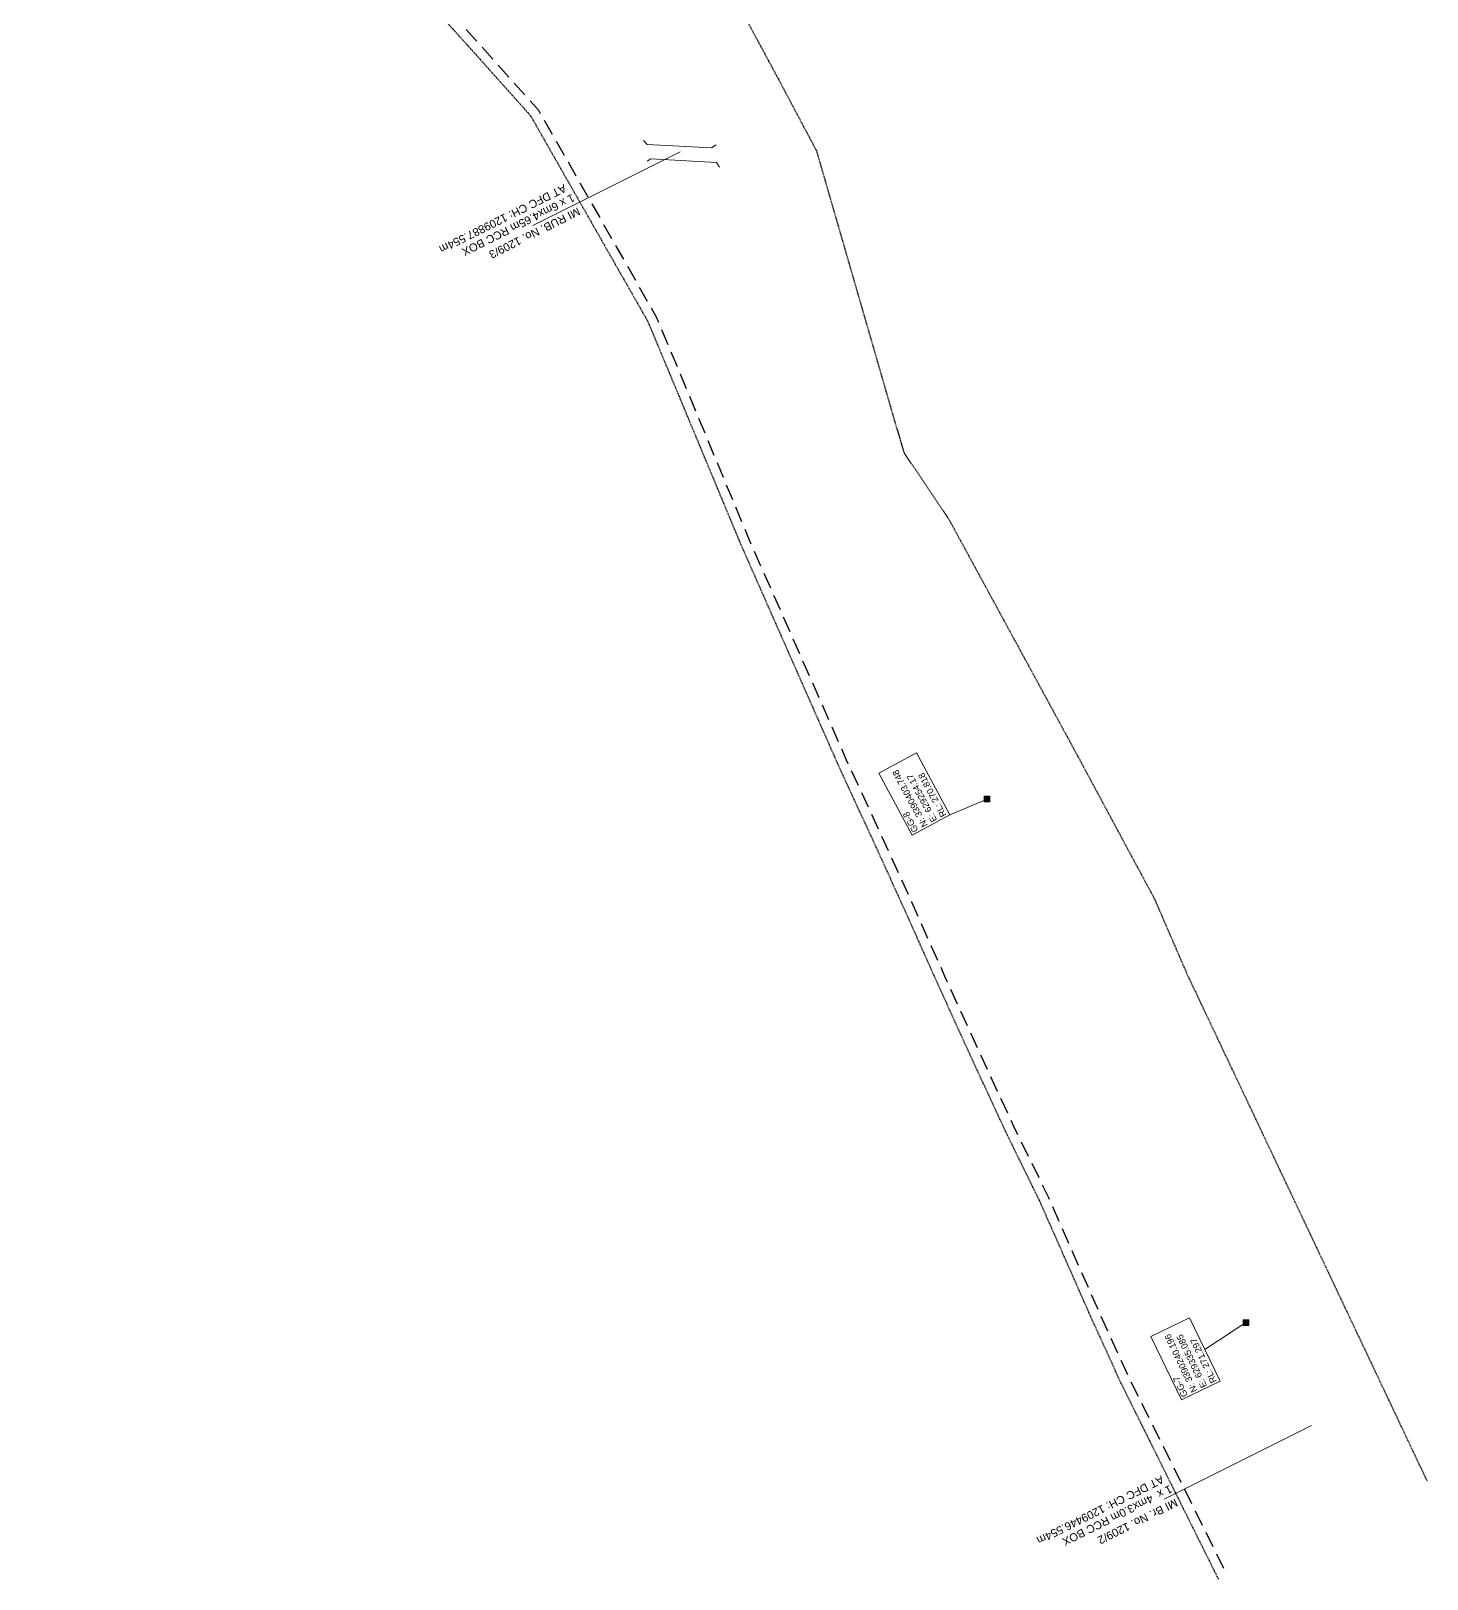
# Model space of a CAD drawing. Header units: metres. Extents: x 627609 to 629392, y 3390160 to 3391722.
# Drawn here: x 628955.4 to 629391.7, y 3390160.1 to 3390643.7 of the extents above; entities that cross this region are included whole.
import ezdxf

# ---------------------------------------------------------------- set-up
doc = ezdxf.new("R2010")
doc.units = ezdxf.units.M
doc.header["$MEASUREMENT"] = 0
doc.linetypes.add('DASHED', pattern=[0.75, 0.5, -0.25])
for name, color, linetype, lineweight in [('Bench_Mark', 7, 'Continuous', 0), ('EXISTING BRIDGE DETAILS', 7, 'Continuous', 0), ('PROPOSED DFCC TRACK', 1, 'Continuous', 0), ('TOPOSTYLEREMARK', 251, 'Continuous', 0)]:
    doc.layers.add(name, color=color, linetype=linetype, lineweight=lineweight)
doc.layers.add('DFC bounday', color=6, linetype='DASHED')
doc.styles.get("Standard").update_dxf_attribs({"font": 'arial.ttf'})
doc.styles.add('Style-Arial', font='arial.ttf')

# ---------------------------------------------------------------- blocks, each defined once
blk = doc.blocks.new('BM')
at = {"extrusion": (0, 0, -1)}
blk.add_hatch(color=256, dxfattribs=at).paths.add_polyline_path([(-0.88, -0.88), (-0.88, 0.88), (0.88, 0.88), (0.88, -0.88)])
for p, q in [((0.88, 0.88), (-0.88, 0.88)), ((-0.88, 0.88), (-0.88, -0.88)), ((0.88, -0.88), (0.88, 0.88)), ((-0.88, -0.88), (0.88, -0.88))]:
    blk.add_line(p, q)

msp = doc.modelspace()

# ---------------------------------------------------------------- linework, layer by layer
at = {"layer": 'DFC bounday', "ltscale": 0.5, "flags": 128}
for points in [[(628955.39, 3390792.723), (628993.785, 3390758.757), (629027.127, 3390721.754), (629042.813, 3390701.356), (629057.114, 3390679.375), (629073.634, 3390659.377), (629091.99, 3390639.032), (629111.523, 3390617.22), (629148.13, 3390553.023), (629157.928, 3390529.57), (629177.016, 3390483.732), (629207.469, 3390414.778), (629217.988, 3390391.943), (629227.855, 3390370.367), (629238.196, 3390347.19), (629248.841, 3390323.811), (629259.844, 3390300.09), (629270.667, 3390277.988), (629286.539, 3390242.054), (629295.986, 3390221.332), (629326.4531, 3390160.0758)], [(629150.56, 3390696.134), (629163.67, 3390673.684), (629176.262, 3390652.198), (629189.005, 3390628.603), (629200.847, 3390606.301), (629228.151, 3390512.073), (629242.121, 3390491.376), (629281.578, 3390418.897), (629306.495, 3390372.58), (629316.6, 3390349.228), (629391.6921, 3390190.6903)]]:
    msp.add_lwpolyline(points, dxfattribs=at)
at = {"layer": 'DFC bounday', "color": 1, "ltscale": 10, "flags": 128}
msp.add_lwpolyline([(628957.3778, 3390794.97), (628995.9, 3390760.8914), (629029.4339, 3390723.6754), (629045.2632, 3390703.0911), (629059.5356, 3390681.1541), (629075.9052, 3390661.3381), (629094.2211, 3390641.0375), (629113.9709, 3390618.9835), (629150.8272, 3390554.3492), (629160.6968, 3390530.7249), (629179.7732, 3390484.9148), (629210.2037, 3390416.0117), (629220.7145, 3390393.1944), (629230.589, 3390371.602), (629240.931, 3390348.4228), (629251.5669, 3390325.0638), (629262.5522, 3390301.381), (629273.3873, 3390279.2542), (629289.2761, 3390243.2823), (629298.6947, 3390222.6226), (629329.1421, 3390161.406)], dxfattribs=at)
at = {"layer": 'EXISTING BRIDGE DETAILS', "linetype": 'Continuous', "lineweight": 0}
for p, q in [((629158.3121, 3390605.8989), (629112.21, 3390582.9004)), ((629355.589, 3390208.0209), (629309.4869, 3390185.0224))]:
    msp.add_line(p, q, dxfattribs=at)
at = {"layer": 'PROPOSED DFCC TRACK', "linetype": 'Continuous', "flags": 128}
for points in [[(629146.8685, 3390609.4731), (629147.9802, 3390608.2167), (629168.0621, 3390607.141), (629169.5379, 3390608.0767)], [(629147.9802, 3390602.9648), (629149.1184, 3390603.6974), (629169.6444, 3390602.5978), (629170.5248, 3390601.1283)]]:
    msp.add_lwpolyline(points, dxfattribs=at)
at = {"layer": 'TOPOSTYLEREMARK'}
for p, q in [((629242.5874, 3390398.8318), (629254.17, 3390403.748)), ((629322.2515, 3390231.7584), (629335.085, 3390240.196))]:
    msp.add_line(p, q, dxfattribs=at)
at = {"layer": 'TOPOSTYLEREMARK', "linetype": 'Continuous'}
for points in [[(629242.5874, 3390398.8318), (629230.7994, 3390392.4533), (629220.3351, 3390411.7923), (629232.123, 3390418.1708)], [(629327.0095, 3390221.847), (629314.9266, 3390216.0466), (629305.4107, 3390235.8695), (629317.4936, 3390241.6699)]]:
    msp.add_3dface(points, dxfattribs=at)

# ---------------------------------------------------------------- block references
at = {"layer": 'Bench_Mark'}
for p in [(629254.17, 3390403.748), (629335.085, 3390240.196)]:
    msp.add_blockref('BM', p, dxfattribs=at)

# ---------------------------------------------------------------- texts
at = {"layer": 'EXISTING BRIDGE DETAILS', "color": 10, "style": 'Style-Arial'}
for s, p in [('AT DFC CH: 1209887.554m', (629121.9189, 3390595.921)), ('1 x 6mx4.65m RCC BOX', (629124.5289, 3390592.8699)), ('MI RUB. No. 1209/3', (629126.2294, 3390588.6491)), ('AT DFC CH: 1209446.554m', (629308.6597, 3390192.5481)), ('1 x  4mx3.0m RCC BOX', (629311.2697, 3390189.4969)), ('MI Br. No. 1209/2', (629312.9701, 3390185.2761))]:
    msp.add_text(s, height=2.5, rotation=206.486465, dxfattribs=at).set_placement(p)
at = {"layer": 'TOPOSTYLEREMARK', "char_height": 2, "width": 21.839952, "attachment_point": 2}
for s, insert, rotation in [('\\pxql;GG-8\\PN: 3390403.748\\PE: 629254.17\\PRL: 270.818', (629225.8132, 3390402.6613), 118.417881), ('\\pxql;GG-7\\PN: 3390240.196\\PE: 629335.085\\PRL: 271.297', (629310.4403, 3390226.4839), 115.643172)]:
    msp.add_mtext(s, dxfattribs=dict(at, insert=insert, rotation=rotation))

doc.saveas('drawing.dxf')
